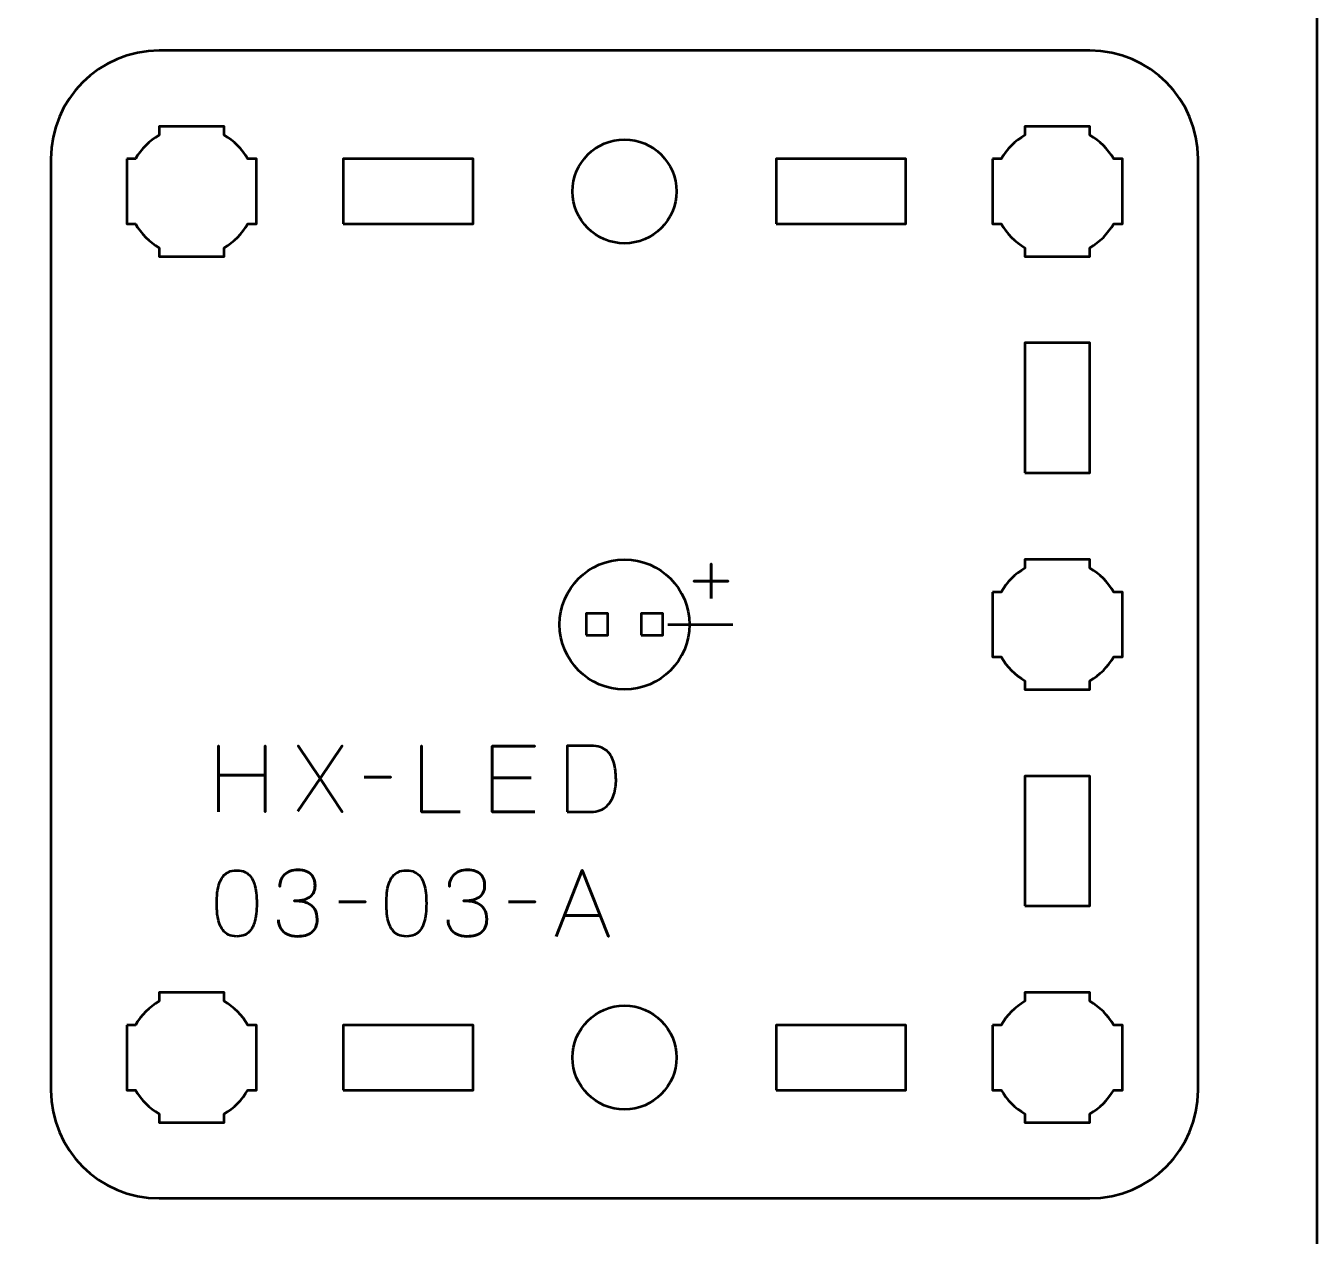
# Model space of a CAD drawing. Header units: centimetres. Extents: x -21 to 0, y -29.7 to 0.
# Drawn here: x -5.97 to 0, y -22.77 to -17.19 of the extents above; entities that cross this region are included whole.
import ezdxf

# ---------------------------------------------------------------- set-up
doc = ezdxf.new("R2010")
doc.units = ezdxf.units.CM
doc.header["$MEASUREMENT"] = 0
doc.layers.add('Layer 1', color=7, linetype='Continuous')

msp = doc.modelspace()

# ---------------------------------------------------------------- linework, layer by layer
at = {"layer": 'Layer 1', "lineweight": 53}
for points in [[(-4.5, -18.1), (-3.9, -18.1), (-3.9, -17.8), (-4.5, -17.8), (-4.5, -18.1)], [(-2.5, -18.1), (-1.9, -18.1), (-1.9, -17.8), (-2.5, -17.8), (-2.5, -18.1)], [(-1.35, -19.25), (-1.05, -19.25), (-1.05, -18.65), (-1.35, -18.65), (-1.35, -19.25)], [(-3.377, -20), (-3.277, -20), (-3.277, -19.9), (-3.377, -19.9), (-3.377, -20)], [(-3.123, -20), (-3.023, -20), (-3.023, -19.9), (-3.123, -19.9), (-3.123, -20)], [(-1.35, -21.25), (-1.05, -21.25), (-1.05, -20.65), (-1.35, -20.65), (-1.35, -21.25)], [(-4.5, -22.1), (-3.9, -22.1), (-3.9, -21.8), (-4.5, -21.8), (-4.5, -22.1)], [(-2.5, -22.1), (-1.9, -22.1), (-1.9, -21.8), (-2.5, -21.8), (-2.5, -22.1)]]:
    msp.add_lwpolyline(points, close=True, dxfattribs=at)
for centre in [(-3.2, -17.95), (-3.2, -21.95)]:
    msp.add_ellipse(centre, major_axis=(0, 0.24), ratio=1, dxfattribs=at)
at = {"layer": 'Layer 1', "color": 5, "lineweight": 53}
msp.add_ellipse((-3.2, -19.95), major_axis=(0, 0.3), ratio=1, dxfattribs=at)
at = {"layer": 'Layer 1', "color": 1, "lineweight": 53}
msp.add_open_spline([(-21.00003, -29.19995), (-21.00003, -29.19995), (-21.00003, -5.29992), (-21.00003, -5.29992), (-21.00003, -5.29992), (-21.00003, -5.21709), (-20.93286, -5.14992), (-20.85003, -5.14992), (-20.85003, -5.14992), (-20.7672, -5.14992), (-20.70003, -5.08275), (-20.70003, -4.99992), (-20.70003, -4.99992), (-20.70003, -4.91709), (-20.7672, -4.84992), (-20.85003, -4.84992), (-20.85003, -4.84992), (-20.93286, -4.84992), (-21.00003, -4.78275), (-21.00003, -4.69992), (-21.00003, -4.69992), (-21.00003, -4.61709), (-20.93286, -4.54992), (-20.85003, -4.54992), (-20.85003, -4.54992), (-20.7672, -4.54992), (-20.70003, -4.48275), (-20.70003, -4.39992), (-20.70003, -4.39992), (-20.70003, -4.31709), (-20.7672, -4.24992), (-20.85003, -4.24992), (-20.85003, -4.24992), (-20.93286, -4.24992), (-21.00003, -4.18275), (-21.00003, -4.09992), (-21.00003, -4.09992), (-21.00003, -4.01709), (-20.93286, -3.94992), (-20.85003, -3.94992), (-20.85003, -3.94992), (-20.7672, -3.94992), (-20.70003, -3.88275), (-20.70003, -3.79992), (-20.70003, -3.79992), (-20.70003, -3.71709), (-20.7672, -3.64992), (-20.85003, -3.64992), (-20.85003, -3.64992), (-20.93286, -3.64992), (-21.00003, -3.58275), (-21.00003, -3.49992), (-21.00003, -3.49992), (-21.00003, -3.41709), (-20.93286, -3.34992), (-20.85003, -3.34992), (-20.85003, -3.34992), (-20.7672, -3.34992), (-20.70003, -3.28275), (-20.70003, -3.19992), (-20.70003, -3.19992), (-20.70003, -3.11709), (-20.7672, -3.04992), (-20.85003, -3.04992), (-20.85003, -3.04992), (-20.93286, -3.04992), (-21.00003, -2.98275), (-21.00003, -2.89992), (-21.00003, -2.89992), (-21.00003, -2.81709), (-20.93286, -2.74992), (-20.85003, -2.74992), (-20.85003, -2.74992), (-20.7672, -2.74992), (-20.70003, -2.68275), (-20.70003, -2.59992), (-20.70003, -2.59992), (-20.70003, -2.51709), (-20.7672, -2.44992), (-20.85003, -2.44992), (-20.85003, -2.44992), (-20.93286, -2.44992), (-21.00003, -2.38275), (-21.00003, -2.29992), (-21.00003, -2.29992), (-21.00003, -2.21709), (-20.93286, -2.14992), (-20.85003, -2.14992), (-20.85003, -2.14992), (-20.7672, -2.14992), (-20.70003, -2.08275), (-20.70003, -1.99992), (-20.70003, -1.99992), (-20.70003, -1.91709), (-20.7672, -1.84992), (-20.85003, -1.84992), (-20.85003, -1.84992), (-20.93286, -1.84992), (-21.00003, -1.78275), (-21.00003, -1.69992), (-21.00003, -1.69992), (-21.00003, -1.61709), (-20.93286, -1.54992), (-20.85003, -1.54992), (-20.85003, -1.54992), (-20.7672, -1.54992), (-20.70003, -1.48275), (-20.70003, -1.39992), (-20.70003, -1.39992), (-20.70003, -1.31709), (-20.7672, -1.24992), (-20.85003, -1.24992), (-20.85003, -1.24992), (-20.93286, -1.24992), (-21.00003, -1.18275), (-21.00003, -1.09992), (-21.00003, -1.09992), (-21.00003, -1.09992), (-21.00003, -0.49992), (-21.00003, -0.49992), (-21.00003, -0.49992), (-21.00003, -0.22295), (-20.77694, 0.00004), (-20.49994, 0.00004), (-20.49994, 0.00004), (-20.49994, 0.00004), (-0.50008, 0.00004), (-0.50008, 0.00004), (-0.50008, 0.00004), (-0.22294, 0.00004), (0.00002, -0.22295), (0.00002, -0.49992), (0.00002, -0.49992), (0.00002, -0.49992), (0.00002, -29.19995), (0.00002, -29.19995), (0.00002, -29.19995), (0.00002, -29.47695), (-0.22294, -29.70004), (-0.50008, -29.70004), (-0.50008, -29.70004), (-0.50008, -29.70004), (-20.49994, -29.70004), (-20.49994, -29.70004), (-20.49994, -29.70004), (-20.77694, -29.70004), (-21.00003, -29.47695), (-21.00003, -29.19995)], degree=3, knots=[0, 0, 0, 0, 0.027027, 0.027027, 0.027027, 0.027027, 0.0540541, 0.0540541, 0.0540541, 0.0540541, 0.0810811, 0.0810811, 0.0810811, 0.0810811, 0.1081081, 0.1081081, 0.1081081, 0.1081081, 0.1351351, 0.1351351, 0.1351351, 0.1351351, 0.1621622, 0.1621622, 0.1621622, 0.1621622, 0.1891892, 0.1891892, 0.1891892, 0.1891892, 0.2162162, 0.2162162, 0.2162162, 0.2162162, 0.2432432, 0.2432432, 0.2432432, 0.2432432, 0.2702703, 0.2702703, 0.2702703, 0.2702703, 0.2972973, 0.2972973, 0.2972973, 0.2972973, 0.3243243, 0.3243243, 0.3243243, 0.3243243, 0.3513514, 0.3513514, 0.3513514, 0.3513514, 0.3783784, 0.3783784, 0.3783784, 0.3783784, 0.4054054, 0.4054054, 0.4054054, 0.4054054, 0.4324324, 0.4324324, 0.4324324, 0.4324324, 0.4594595, 0.4594595, 0.4594595, 0.4594595, 0.4864865, 0.4864865, 0.4864865, 0.4864865, 0.5135135, 0.5135135, 0.5135135, 0.5135135, 0.5405405, 0.5405405, 0.5405405, 0.5405405, 0.5675676, 0.5675676, 0.5675676, 0.5675676, 0.5945946, 0.5945946, 0.5945946, 0.5945946, 0.6216216, 0.6216216, 0.6216216, 0.6216216, 0.6486486, 0.6486486, 0.6486486, 0.6486486, 0.6756757, 0.6756757, 0.6756757, 0.6756757, 0.7027027, 0.7027027, 0.7027027, 0.7027027, 0.7297297, 0.7297297, 0.7297297, 0.7297297, 0.7567568, 0.7567568, 0.7567568, 0.7567568, 0.7837838, 0.7837838, 0.7837838, 0.7837838, 0.8108108, 0.8108108, 0.8108108, 0.8108108, 0.8378378, 0.8378378, 0.8378378, 0.8378378, 0.8648649, 0.8648649, 0.8648649, 0.8648649, 0.8918919, 0.8918919, 0.8918919, 0.8918919, 0.9189189, 0.9189189, 0.9189189, 0.9189189, 0.9459459, 0.9459459, 0.9459459, 0.9459459, 0.972973, 0.972973, 0.972973, 0.972973, 1, 1, 1, 1], dxfattribs=at)
at = {"layer": 'Layer 1', "color": 3, "lineweight": 53}
msp.add_open_spline([(-5.85, -22.1), (-5.85, -22.1), (-5.85, -17.8), (-5.85, -17.8), (-5.85, -17.8), (-5.85, -17.52391), (-5.62609, -17.3), (-5.35, -17.3), (-5.35, -17.3), (-5.35, -17.3), (-1.05, -17.3), (-1.05, -17.3), (-1.05, -17.3), (-0.77391, -17.3), (-0.55, -17.52391), (-0.55, -17.8), (-0.55, -17.8), (-0.55, -17.8), (-0.55, -22.1), (-0.55, -22.1), (-0.55, -22.1), (-0.55, -22.37609), (-0.77391, -22.6), (-1.05, -22.6), (-1.05, -22.6), (-1.05, -22.6), (-5.35, -22.6), (-5.35, -22.6), (-5.35, -22.6), (-5.62609, -22.6), (-5.85, -22.37609), (-5.85, -22.1)], degree=3, knots=[0, 0, 0, 0, 0.125, 0.125, 0.125, 0.125, 0.25, 0.25, 0.25, 0.25, 0.375, 0.375, 0.375, 0.375, 0.5, 0.5, 0.5, 0.5, 0.625, 0.625, 0.625, 0.625, 0.75, 0.75, 0.75, 0.75, 0.875, 0.875, 0.875, 0.875, 1, 1, 1, 1], dxfattribs=at)
at = {"layer": 'Layer 1', "lineweight": 53}
for points in [[(-5.5, -17.8), (-5.5, -17.8), (-5.45985, -17.8), (-5.45985, -17.8), (-5.45985, -17.8), (-5.4335, -17.75447), (-5.39553, -17.7165), (-5.35, -17.69015), (-5.35, -17.69015), (-5.35, -17.69015), (-5.35, -17.65), (-5.35, -17.65), (-5.35, -17.65), (-5.35, -17.65), (-5.2, -17.65), (-5.2, -17.65), (-5.2, -17.65), (-5.2, -17.65), (-5.05, -17.65), (-5.05, -17.65), (-5.05, -17.65), (-5.05, -17.65), (-5.05, -17.69015), (-5.05, -17.69015), (-5.05, -17.69015), (-5.00447, -17.7165), (-4.9665, -17.75447), (-4.94015, -17.8), (-4.94015, -17.8), (-4.94015, -17.8), (-4.9, -17.8), (-4.9, -17.8), (-4.9, -17.8), (-4.9, -17.8), (-4.9, -17.95), (-4.9, -17.95), (-4.9, -17.95), (-4.9, -17.95), (-4.9, -18.1), (-4.9, -18.1), (-4.9, -18.1), (-4.9, -18.1), (-4.94015, -18.1), (-4.94015, -18.1), (-4.94015, -18.1), (-4.9665, -18.14553), (-5.00447, -18.1835), (-5.05, -18.20985), (-5.05, -18.20985), (-5.05, -18.20985), (-5.05, -18.25), (-5.05, -18.25), (-5.05, -18.25), (-5.05, -18.25), (-5.2, -18.25), (-5.2, -18.25), (-5.2, -18.25), (-5.2, -18.25), (-5.35, -18.25), (-5.35, -18.25), (-5.35, -18.25), (-5.35, -18.25), (-5.35, -18.20985), (-5.35, -18.20985), (-5.35, -18.20985), (-5.39553, -18.1835), (-5.4335, -18.14553), (-5.45985, -18.1), (-5.45985, -18.1), (-5.45985, -18.1), (-5.5, -18.1), (-5.5, -18.1), (-5.5, -18.1), (-5.5, -18.1), (-5.5, -17.95), (-5.5, -17.95), (-5.5, -17.95), (-5.5, -17.95), (-5.5, -17.8), (-5.5, -17.8)], [(-1.5, -17.8), (-1.5, -17.8), (-1.45985, -17.8), (-1.45985, -17.8), (-1.45985, -17.8), (-1.4335, -17.75447), (-1.39553, -17.7165), (-1.35, -17.69015), (-1.35, -17.69015), (-1.35, -17.69015), (-1.35, -17.65), (-1.35, -17.65), (-1.35, -17.65), (-1.35, -17.65), (-1.2, -17.65), (-1.2, -17.65), (-1.2, -17.65), (-1.2, -17.65), (-1.05, -17.65), (-1.05, -17.65), (-1.05, -17.65), (-1.05, -17.65), (-1.05, -17.69015), (-1.05, -17.69015), (-1.05, -17.69015), (-1.00447, -17.7165), (-0.9665, -17.75447), (-0.94015, -17.8), (-0.94015, -17.8), (-0.94015, -17.8), (-0.9, -17.8), (-0.9, -17.8), (-0.9, -17.8), (-0.9, -17.8), (-0.9, -17.95), (-0.9, -17.95), (-0.9, -17.95), (-0.9, -17.95), (-0.9, -18.1), (-0.9, -18.1), (-0.9, -18.1), (-0.9, -18.1), (-0.94015, -18.1), (-0.94015, -18.1), (-0.94015, -18.1), (-0.9665, -18.14553), (-1.00447, -18.1835), (-1.05, -18.20985), (-1.05, -18.20985), (-1.05, -18.20985), (-1.05, -18.25), (-1.05, -18.25), (-1.05, -18.25), (-1.05, -18.25), (-1.2, -18.25), (-1.2, -18.25), (-1.2, -18.25), (-1.2, -18.25), (-1.35, -18.25), (-1.35, -18.25), (-1.35, -18.25), (-1.35, -18.25), (-1.35, -18.20985), (-1.35, -18.20985), (-1.35, -18.20985), (-1.39553, -18.1835), (-1.4335, -18.14553), (-1.45985, -18.1), (-1.45985, -18.1), (-1.45985, -18.1), (-1.5, -18.1), (-1.5, -18.1), (-1.5, -18.1), (-1.5, -18.1), (-1.5, -17.95), (-1.5, -17.95), (-1.5, -17.95), (-1.5, -17.95), (-1.5, -17.8), (-1.5, -17.8)], [(-1.5, -19.8), (-1.5, -19.8), (-1.45985, -19.8), (-1.45985, -19.8), (-1.45985, -19.8), (-1.4335, -19.75447), (-1.39553, -19.7165), (-1.35, -19.69015), (-1.35, -19.69015), (-1.35, -19.69015), (-1.35, -19.65), (-1.35, -19.65), (-1.35, -19.65), (-1.35, -19.65), (-1.2, -19.65), (-1.2, -19.65), (-1.2, -19.65), (-1.2, -19.65), (-1.05, -19.65), (-1.05, -19.65), (-1.05, -19.65), (-1.05, -19.65), (-1.05, -19.69015), (-1.05, -19.69015), (-1.05, -19.69015), (-1.00447, -19.7165), (-0.9665, -19.75447), (-0.94015, -19.8), (-0.94015, -19.8), (-0.94015, -19.8), (-0.9, -19.8), (-0.9, -19.8), (-0.9, -19.8), (-0.9, -19.8), (-0.9, -19.95), (-0.9, -19.95), (-0.9, -19.95), (-0.9, -19.95), (-0.9, -20.1), (-0.9, -20.1), (-0.9, -20.1), (-0.9, -20.1), (-0.94015, -20.1), (-0.94015, -20.1), (-0.94015, -20.1), (-0.9665, -20.14553), (-1.00447, -20.1835), (-1.05, -20.20985), (-1.05, -20.20985), (-1.05, -20.20985), (-1.05, -20.25), (-1.05, -20.25), (-1.05, -20.25), (-1.05, -20.25), (-1.2, -20.25), (-1.2, -20.25), (-1.2, -20.25), (-1.2, -20.25), (-1.35, -20.25), (-1.35, -20.25), (-1.35, -20.25), (-1.35, -20.25), (-1.35, -20.20985), (-1.35, -20.20985), (-1.35, -20.20985), (-1.39553, -20.1835), (-1.4335, -20.14553), (-1.45985, -20.1), (-1.45985, -20.1), (-1.45985, -20.1), (-1.5, -20.1), (-1.5, -20.1), (-1.5, -20.1), (-1.5, -20.1), (-1.5, -19.95), (-1.5, -19.95), (-1.5, -19.95), (-1.5, -19.95), (-1.5, -19.8), (-1.5, -19.8)], [(-5.5, -21.8), (-5.5, -21.8), (-5.45985, -21.8), (-5.45985, -21.8), (-5.45985, -21.8), (-5.4335, -21.75447), (-5.39553, -21.7165), (-5.35, -21.69015), (-5.35, -21.69015), (-5.35, -21.69015), (-5.35, -21.65), (-5.35, -21.65), (-5.35, -21.65), (-5.35, -21.65), (-5.2, -21.65), (-5.2, -21.65), (-5.2, -21.65), (-5.2, -21.65), (-5.05, -21.65), (-5.05, -21.65), (-5.05, -21.65), (-5.05, -21.65), (-5.05, -21.69015), (-5.05, -21.69015), (-5.05, -21.69015), (-5.00447, -21.7165), (-4.9665, -21.75447), (-4.94015, -21.8), (-4.94015, -21.8), (-4.94015, -21.8), (-4.9, -21.8), (-4.9, -21.8), (-4.9, -21.8), (-4.9, -21.8), (-4.9, -21.95), (-4.9, -21.95), (-4.9, -21.95), (-4.9, -21.95), (-4.9, -22.1), (-4.9, -22.1), (-4.9, -22.1), (-4.9, -22.1), (-4.94015, -22.1), (-4.94015, -22.1), (-4.94015, -22.1), (-4.9665, -22.14553), (-5.00447, -22.1835), (-5.05, -22.20985), (-5.05, -22.20985), (-5.05, -22.20985), (-5.05, -22.25), (-5.05, -22.25), (-5.05, -22.25), (-5.05, -22.25), (-5.2, -22.25), (-5.2, -22.25), (-5.2, -22.25), (-5.2, -22.25), (-5.35, -22.25), (-5.35, -22.25), (-5.35, -22.25), (-5.35, -22.25), (-5.35, -22.20985), (-5.35, -22.20985), (-5.35, -22.20985), (-5.39553, -22.1835), (-5.4335, -22.14553), (-5.45985, -22.1), (-5.45985, -22.1), (-5.45985, -22.1), (-5.5, -22.1), (-5.5, -22.1), (-5.5, -22.1), (-5.5, -22.1), (-5.5, -21.95), (-5.5, -21.95), (-5.5, -21.95), (-5.5, -21.95), (-5.5, -21.8), (-5.5, -21.8)], [(-1.5, -21.8), (-1.5, -21.8), (-1.45985, -21.8), (-1.45985, -21.8), (-1.45985, -21.8), (-1.4335, -21.75447), (-1.39553, -21.7165), (-1.35, -21.69015), (-1.35, -21.69015), (-1.35, -21.69015), (-1.35, -21.65), (-1.35, -21.65), (-1.35, -21.65), (-1.35, -21.65), (-1.2, -21.65), (-1.2, -21.65), (-1.2, -21.65), (-1.2, -21.65), (-1.05, -21.65), (-1.05, -21.65), (-1.05, -21.65), (-1.05, -21.65), (-1.05, -21.69015), (-1.05, -21.69015), (-1.05, -21.69015), (-1.00447, -21.7165), (-0.9665, -21.75447), (-0.94015, -21.8), (-0.94015, -21.8), (-0.94015, -21.8), (-0.9, -21.8), (-0.9, -21.8), (-0.9, -21.8), (-0.9, -21.8), (-0.9, -21.95), (-0.9, -21.95), (-0.9, -21.95), (-0.9, -21.95), (-0.9, -22.1), (-0.9, -22.1), (-0.9, -22.1), (-0.9, -22.1), (-0.94015, -22.1), (-0.94015, -22.1), (-0.94015, -22.1), (-0.9665, -22.14553), (-1.00447, -22.1835), (-1.05, -22.20985), (-1.05, -22.20985), (-1.05, -22.20985), (-1.05, -22.25), (-1.05, -22.25), (-1.05, -22.25), (-1.05, -22.25), (-1.2, -22.25), (-1.2, -22.25), (-1.2, -22.25), (-1.2, -22.25), (-1.35, -22.25), (-1.35, -22.25), (-1.35, -22.25), (-1.35, -22.25), (-1.35, -22.20985), (-1.35, -22.20985), (-1.35, -22.20985), (-1.39553, -22.1835), (-1.4335, -22.14553), (-1.45985, -22.1), (-1.45985, -22.1), (-1.45985, -22.1), (-1.5, -22.1), (-1.5, -22.1), (-1.5, -22.1), (-1.5, -22.1), (-1.5, -21.95), (-1.5, -21.95), (-1.5, -21.95), (-1.5, -21.95), (-1.5, -21.8), (-1.5, -21.8)]]:
    msp.add_open_spline(points, degree=3, knots=[0, 0, 0, 0, 0.05, 0.05, 0.05, 0.05, 0.1, 0.1, 0.1, 0.1, 0.15, 0.15, 0.15, 0.15, 0.2, 0.2, 0.2, 0.2, 0.25, 0.25, 0.25, 0.25, 0.3, 0.3, 0.3, 0.3, 0.35, 0.35, 0.35, 0.35, 0.4, 0.4, 0.4, 0.4, 0.45, 0.45, 0.45, 0.45, 0.5, 0.5, 0.5, 0.5, 0.55, 0.55, 0.55, 0.55, 0.6, 0.6, 0.6, 0.6, 0.65, 0.65, 0.65, 0.65, 0.7, 0.7, 0.7, 0.7, 0.75, 0.75, 0.75, 0.75, 0.8, 0.8, 0.8, 0.8, 0.85, 0.85, 0.85, 0.85, 0.9, 0.9, 0.9, 0.9, 0.95, 0.95, 0.95, 0.95, 1, 1, 1, 1], dxfattribs=at)
at = {"layer": 'Layer 1', "color": 5, "lineweight": 53}
for points, knots in [([(-2.8, -19.82959), (-2.8, -19.82959), (-2.8, -19.75), (-2.8, -19.75), (-2.8, -19.75), (-2.8, -19.75), (-2.87916, -19.75), (-2.87916, -19.75), (-2.87916, -19.75), (-2.87916, -19.75), (-2.8, -19.75), (-2.8, -19.75), (-2.8, -19.75), (-2.8, -19.75), (-2.8, -19.67042), (-2.8, -19.67042), (-2.8, -19.67042), (-2.8, -19.67042), (-2.8, -19.75), (-2.8, -19.75), (-2.8, -19.75), (-2.8, -19.75), (-2.72083, -19.75), (-2.72083, -19.75), (-2.72083, -19.75), (-2.72083, -19.75), (-2.8, -19.75), (-2.8, -19.75), (-2.8, -19.75), (-2.8, -19.75), (-2.8, -19.82959), (-2.8, -19.82959)], [0, 0, 0, 0, 0.125, 0.125, 0.125, 0.125, 0.25, 0.25, 0.25, 0.25, 0.375, 0.375, 0.375, 0.375, 0.5, 0.5, 0.5, 0.5, 0.625, 0.625, 0.625, 0.625, 0.75, 0.75, 0.75, 0.75, 0.875, 0.875, 0.875, 0.875, 1, 1, 1, 1]), ([(-5.07632, -20.81494), (-5.07632, -20.81494), (-5.07632, -20.64603), (-5.07632, -20.64603), (-5.07632, -20.64603), (-5.07632, -20.64603), (-4.86085, -20.64603), (-4.86085, -20.64603), (-4.86085, -20.64603), (-4.86085, -20.64603), (-4.86085, -20.81494), (-4.86085, -20.81494), (-4.86085, -20.81494), (-4.86085, -20.81494), (-4.86085, -20.51014), (-4.86085, -20.51014), (-4.86085, -20.51014), (-4.86085, -20.51014), (-4.86085, -20.64603), (-4.86085, -20.64603), (-4.86085, -20.64603), (-4.86085, -20.64603), (-5.07632, -20.64603), (-5.07632, -20.64603), (-5.07632, -20.64603), (-5.07632, -20.64603), (-5.07632, -20.51014), (-5.07632, -20.51014), (-5.07632, -20.51014), (-5.07632, -20.51014), (-5.07632, -20.81494), (-5.07632, -20.81494)], [0, 0, 0, 0, 0.125, 0.125, 0.125, 0.125, 0.25, 0.25, 0.25, 0.25, 0.375, 0.375, 0.375, 0.375, 0.5, 0.5, 0.5, 0.5, 0.625, 0.625, 0.625, 0.625, 0.75, 0.75, 0.75, 0.75, 0.875, 0.875, 0.875, 0.875, 1, 1, 1, 1]), ([(-4.70887, -20.81282), (-4.70887, -20.81282), (-4.60642, -20.66127), (-4.60642, -20.66127), (-4.60642, -20.66127), (-4.60642, -20.66127), (-4.70718, -20.50972), (-4.70718, -20.50972), (-4.70718, -20.50972), (-4.70718, -20.50972), (-4.60642, -20.66127), (-4.60642, -20.66127), (-4.60642, -20.66127), (-4.60642, -20.66127), (-4.5044, -20.50972), (-4.5044, -20.50972), (-4.5044, -20.50972), (-4.5044, -20.50972), (-4.60642, -20.66127), (-4.60642, -20.66127), (-4.60642, -20.66127), (-4.60642, -20.66127), (-4.5044, -20.81494), (-4.5044, -20.81494), (-4.5044, -20.81494), (-4.5044, -20.81494), (-4.60642, -20.66127), (-4.60642, -20.66127), (-4.60642, -20.66127), (-4.60642, -20.66127), (-4.70887, -20.81282), (-4.70887, -20.81282)], [0, 0, 0, 0, 0.125, 0.125, 0.125, 0.125, 0.25, 0.25, 0.25, 0.25, 0.375, 0.375, 0.375, 0.375, 0.5, 0.5, 0.5, 0.5, 0.625, 0.625, 0.625, 0.625, 0.75, 0.75, 0.75, 0.75, 0.875, 0.875, 0.875, 0.875, 1, 1, 1, 1]), ([(-3.95916, -20.81494), (-3.95916, -20.81494), (-4.13738, -20.81494), (-4.13738, -20.81494), (-4.13738, -20.81494), (-4.13738, -20.81494), (-4.13738, -20.50972), (-4.13738, -20.50972), (-4.13738, -20.50972), (-4.13738, -20.50972), (-4.13738, -20.81494), (-4.13738, -20.81494), (-4.13738, -20.81494), (-4.13738, -20.81494), (-3.95916, -20.81494), (-3.95916, -20.81494)], [0, 0, 0, 0, 0.25, 0.25, 0.25, 0.25, 0.5, 0.5, 0.5, 0.5, 0.75, 0.75, 0.75, 0.75, 1, 1, 1, 1]), ([(-3.61415, -20.81494), (-3.61415, -20.81494), (-3.81142, -20.81494), (-3.81142, -20.81494), (-3.81142, -20.81494), (-3.81142, -20.81494), (-3.81142, -20.51141), (-3.81142, -20.51141), (-3.81142, -20.51141), (-3.81142, -20.51141), (-3.61415, -20.51141), (-3.61415, -20.51141), (-3.61415, -20.51141), (-3.61415, -20.51141), (-3.81142, -20.51141), (-3.81142, -20.51141), (-3.81142, -20.51141), (-3.81142, -20.51141), (-3.81142, -20.81494), (-3.81142, -20.81494), (-3.81142, -20.81494), (-3.81142, -20.81494), (-3.61415, -20.81494), (-3.61415, -20.81494)], [0, 0, 0, 0, 0.1666667, 0.1666667, 0.1666667, 0.1666667, 0.3333333, 0.3333333, 0.3333333, 0.3333333, 0.5, 0.5, 0.5, 0.5, 0.6666667, 0.6666667, 0.6666667, 0.6666667, 0.8333333, 0.8333333, 0.8333333, 0.8333333, 1, 1, 1, 1]), ([(-3.46514, -20.81494), (-3.46514, -20.81494), (-3.46514, -20.50972), (-3.46514, -20.50972), (-3.46514, -20.50972), (-3.46514, -20.50972), (-3.35507, -20.50972), (-3.35507, -20.50972), (-3.35507, -20.50972), (-3.33835, -20.50979), (-3.32389, -20.51198), (-3.31168, -20.51628), (-3.31168, -20.51628), (-3.29955, -20.52058), (-3.28925, -20.52651), (-3.28092, -20.53399), (-3.28092, -20.53399), (-3.27253, -20.54154), (-3.26575, -20.55022), (-3.26046, -20.55995), (-3.26046, -20.55995), (-3.25517, -20.56976), (-3.25108, -20.5802), (-3.24818, -20.59128), (-3.24818, -20.59128), (-3.24529, -20.60229), (-3.24325, -20.61351), (-3.24198, -20.62486), (-3.24198, -20.62486), (-3.24071, -20.63622), (-3.23986, -20.64723), (-3.23951, -20.65788), (-3.23951, -20.65788), (-3.23901, -20.66854), (-3.23936, -20.67976), (-3.24049, -20.69154), (-3.24049, -20.69154), (-3.24162, -20.70332), (-3.24374, -20.7151), (-3.24691, -20.72682), (-3.24691, -20.72682), (-3.25002, -20.73853), (-3.25446, -20.74968), (-3.26018, -20.76019), (-3.26018, -20.76019), (-3.26582, -20.77077), (-3.27302, -20.78016), (-3.28163, -20.78834), (-3.28163, -20.78834), (-3.29031, -20.79653), (-3.30068, -20.80302), (-3.31281, -20.80774), (-3.31281, -20.80774), (-3.32495, -20.81247), (-3.33906, -20.81487), (-3.35507, -20.81494), (-3.35507, -20.81494), (-3.35507, -20.81494), (-3.46514, -20.81494), (-3.46514, -20.81494)], [0, 0, 0, 0, 0.0666667, 0.0666667, 0.0666667, 0.0666667, 0.1333333, 0.1333333, 0.1333333, 0.1333333, 0.2, 0.2, 0.2, 0.2, 0.2666667, 0.2666667, 0.2666667, 0.2666667, 0.3333333, 0.3333333, 0.3333333, 0.3333333, 0.4, 0.4, 0.4, 0.4, 0.4666667, 0.4666667, 0.4666667, 0.4666667, 0.5333333, 0.5333333, 0.5333333, 0.5333333, 0.6, 0.6, 0.6, 0.6, 0.6666667, 0.6666667, 0.6666667, 0.6666667, 0.7333333, 0.7333333, 0.7333333, 0.7333333, 0.8, 0.8, 0.8, 0.8, 0.8666667, 0.8666667, 0.8666667, 0.8666667, 0.9333333, 0.9333333, 0.9333333, 0.9333333, 1, 1, 1, 1]), ([(-3.46514, -20.81494), (-3.46514, -20.81494), (-3.46514, -20.50972), (-3.46514, -20.50972), (-3.46514, -20.50972), (-3.46514, -20.50972), (-3.35507, -20.50972), (-3.35507, -20.50972), (-3.35507, -20.50972), (-3.33835, -20.50979), (-3.32389, -20.51198), (-3.31168, -20.51628), (-3.31168, -20.51628), (-3.29955, -20.52058), (-3.28925, -20.52651), (-3.28092, -20.53399), (-3.28092, -20.53399), (-3.27253, -20.54154), (-3.26575, -20.55022), (-3.26046, -20.55995), (-3.26046, -20.55995), (-3.25517, -20.56976), (-3.25108, -20.5802), (-3.24818, -20.59128), (-3.24818, -20.59128), (-3.24529, -20.60229), (-3.24325, -20.61351), (-3.24198, -20.62486), (-3.24198, -20.62486), (-3.24071, -20.63622), (-3.23986, -20.64723), (-3.23951, -20.65788), (-3.23951, -20.65788), (-3.23901, -20.66854), (-3.23936, -20.67976), (-3.24049, -20.69154), (-3.24049, -20.69154), (-3.24162, -20.70332), (-3.24374, -20.7151), (-3.24691, -20.72682), (-3.24691, -20.72682), (-3.25002, -20.73853), (-3.25446, -20.74968), (-3.26018, -20.76019), (-3.26018, -20.76019), (-3.26582, -20.77077), (-3.27302, -20.78016), (-3.28163, -20.78834), (-3.28163, -20.78834), (-3.29031, -20.79653), (-3.30068, -20.80302), (-3.31281, -20.80774), (-3.31281, -20.80774), (-3.32495, -20.81247), (-3.33906, -20.81487), (-3.35507, -20.81494), (-3.35507, -20.81494), (-3.35507, -20.81494), (-3.46514, -20.81494), (-3.46514, -20.81494)], [0, 0, 0, 0, 0.0666667, 0.0666667, 0.0666667, 0.0666667, 0.1333333, 0.1333333, 0.1333333, 0.1333333, 0.2, 0.2, 0.2, 0.2, 0.2666667, 0.2666667, 0.2666667, 0.2666667, 0.3333333, 0.3333333, 0.3333333, 0.3333333, 0.4, 0.4, 0.4, 0.4, 0.4666667, 0.4666667, 0.4666667, 0.4666667, 0.5333333, 0.5333333, 0.5333333, 0.5333333, 0.6, 0.6, 0.6, 0.6, 0.6666667, 0.6666667, 0.6666667, 0.6666667, 0.7333333, 0.7333333, 0.7333333, 0.7333333, 0.8, 0.8, 0.8, 0.8, 0.8666667, 0.8666667, 0.8666667, 0.8666667, 0.9333333, 0.9333333, 0.9333333, 0.9333333, 1, 1, 1, 1]), ([(-4.40323, -20.65534), (-4.40323, -20.65534), (-4.28004, -20.65534), (-4.28004, -20.65534), (-4.28004, -20.65534), (-4.28004, -20.65534), (-4.40323, -20.65534), (-4.40323, -20.65534)], [0, 0, 0, 0, 0.5, 0.5, 0.5, 0.5, 1, 1, 1, 1]), ([(-3.63108, -20.65873), (-3.63108, -20.65873), (-3.81142, -20.65873), (-3.81142, -20.65873), (-3.81142, -20.65873), (-3.81142, -20.65873), (-3.63108, -20.65873), (-3.63108, -20.65873)], [0, 0, 0, 0, 0.5, 0.5, 0.5, 0.5, 1, 1, 1, 1]), ([(-4.99144, -21.39025), (-4.97663, -21.39018), (-4.96386, -21.38757), (-4.9532, -21.38249), (-4.9532, -21.38249), (-4.94262, -21.37741), (-4.9338, -21.37014), (-4.92675, -21.3609), (-4.92675, -21.3609), (-4.91976, -21.35159), (-4.91426, -21.34058), (-4.91017, -21.32788), (-4.91017, -21.32788), (-4.90614, -21.31518), (-4.90325, -21.30128), (-4.90163, -21.28604), (-4.90163, -21.28604), (-4.89993, -21.2708), (-4.89909, -21.25478), (-4.89916, -21.23785), (-4.89916, -21.23785), (-4.89909, -21.22099), (-4.89993, -21.20497), (-4.90163, -21.1898), (-4.90163, -21.1898), (-4.90325, -21.17463), (-4.90614, -21.16066), (-4.91017, -21.14796), (-4.91017, -21.14796), (-4.91426, -21.13533), (-4.91976, -21.12433), (-4.92675, -21.11494), (-4.92675, -21.11494), (-4.9338, -21.10563), (-4.94262, -21.09836), (-4.9532, -21.09328), (-4.9532, -21.09328), (-4.96386, -21.08813), (-4.97663, -21.08552), (-4.99144, -21.08545), (-4.99144, -21.08545), (-5.00626, -21.08552), (-5.01903, -21.08813), (-5.02969, -21.09328), (-5.02969, -21.09328), (-5.04027, -21.09836), (-5.04909, -21.10563), (-5.05614, -21.11494), (-5.05614, -21.11494), (-5.06313, -21.12433), (-5.06863, -21.13533), (-5.07272, -21.14796), (-5.07272, -21.14796), (-5.07675, -21.16066), (-5.07964, -21.17463), (-5.08126, -21.1898), (-5.08126, -21.1898), (-5.08295, -21.20497), (-5.0838, -21.22099), (-5.08373, -21.23785), (-5.08373, -21.23785), (-5.0838, -21.25478), (-5.08295, -21.2708), (-5.08126, -21.28604), (-5.08126, -21.28604), (-5.07964, -21.30128), (-5.07675, -21.31518), (-5.07272, -21.32788), (-5.07272, -21.32788), (-5.06863, -21.34058), (-5.06313, -21.35159), (-5.05614, -21.3609), (-5.05614, -21.3609), (-5.04909, -21.37014), (-5.04027, -21.37741), (-5.02969, -21.38249), (-5.02969, -21.38249), (-5.01903, -21.38757), (-5.00626, -21.39018), (-4.99144, -21.39025)], [0, 0, 0, 0, 0.05, 0.05, 0.05, 0.05, 0.1, 0.1, 0.1, 0.1, 0.15, 0.15, 0.15, 0.15, 0.2, 0.2, 0.2, 0.2, 0.25, 0.25, 0.25, 0.25, 0.3, 0.3, 0.3, 0.3, 0.35, 0.35, 0.35, 0.35, 0.4, 0.4, 0.4, 0.4, 0.45, 0.45, 0.45, 0.45, 0.5, 0.5, 0.5, 0.5, 0.55, 0.55, 0.55, 0.55, 0.6, 0.6, 0.6, 0.6, 0.65, 0.65, 0.65, 0.65, 0.7, 0.7, 0.7, 0.7, 0.75, 0.75, 0.75, 0.75, 0.8, 0.8, 0.8, 0.8, 0.85, 0.85, 0.85, 0.85, 0.9, 0.9, 0.9, 0.9, 0.95, 0.95, 0.95, 0.95, 1, 1, 1, 1]), ([(-4.99144, -21.39025), (-4.97663, -21.39018), (-4.96386, -21.38757), (-4.9532, -21.38249), (-4.9532, -21.38249), (-4.94262, -21.37741), (-4.9338, -21.37014), (-4.92675, -21.3609), (-4.92675, -21.3609), (-4.91976, -21.35159), (-4.91426, -21.34058), (-4.91017, -21.32788), (-4.91017, -21.32788), (-4.90614, -21.31518), (-4.90325, -21.30128), (-4.90163, -21.28604), (-4.90163, -21.28604), (-4.89993, -21.2708), (-4.89909, -21.25478), (-4.89916, -21.23785), (-4.89916, -21.23785), (-4.89909, -21.22099), (-4.89993, -21.20497), (-4.90163, -21.1898), (-4.90163, -21.1898), (-4.90325, -21.17463), (-4.90614, -21.16066), (-4.91017, -21.14796), (-4.91017, -21.14796), (-4.91426, -21.13533), (-4.91976, -21.12433), (-4.92675, -21.11494), (-4.92675, -21.11494), (-4.9338, -21.10563), (-4.94262, -21.09836), (-4.9532, -21.09328), (-4.9532, -21.09328), (-4.96386, -21.08813), (-4.97663, -21.08552), (-4.99144, -21.08545), (-4.99144, -21.08545), (-5.00626, -21.08552), (-5.01903, -21.08813), (-5.02969, -21.09328), (-5.02969, -21.09328), (-5.04027, -21.09836), (-5.04909, -21.10563), (-5.05614, -21.11494), (-5.05614, -21.11494), (-5.06313, -21.12433), (-5.06863, -21.13533), (-5.07272, -21.14796), (-5.07272, -21.14796), (-5.07675, -21.16066), (-5.07964, -21.17463), (-5.08126, -21.1898), (-5.08126, -21.1898), (-5.08295, -21.20497), (-5.0838, -21.22099), (-5.08373, -21.23785), (-5.08373, -21.23785), (-5.0838, -21.25478), (-5.08295, -21.2708), (-5.08126, -21.28604), (-5.08126, -21.28604), (-5.07964, -21.30128), (-5.07675, -21.31518), (-5.07272, -21.32788), (-5.07272, -21.32788), (-5.06863, -21.34058), (-5.06313, -21.35159), (-5.05614, -21.3609), (-5.05614, -21.3609), (-5.04909, -21.37014), (-5.04027, -21.37741), (-5.02969, -21.38249), (-5.02969, -21.38249), (-5.01903, -21.38757), (-5.00626, -21.39018), (-4.99144, -21.39025)], [0, 0, 0, 0, 0.05, 0.05, 0.05, 0.05, 0.1, 0.1, 0.1, 0.1, 0.15, 0.15, 0.15, 0.15, 0.2, 0.2, 0.2, 0.2, 0.25, 0.25, 0.25, 0.25, 0.3, 0.3, 0.3, 0.3, 0.35, 0.35, 0.35, 0.35, 0.4, 0.4, 0.4, 0.4, 0.45, 0.45, 0.45, 0.45, 0.5, 0.5, 0.5, 0.5, 0.55, 0.55, 0.55, 0.55, 0.6, 0.6, 0.6, 0.6, 0.65, 0.65, 0.65, 0.65, 0.7, 0.7, 0.7, 0.7, 0.75, 0.75, 0.75, 0.75, 0.8, 0.8, 0.8, 0.8, 0.85, 0.85, 0.85, 0.85, 0.9, 0.9, 0.9, 0.9, 0.95, 0.95, 0.95, 0.95, 1, 1, 1, 1]), ([(-4.79883, -21.31363), (-4.79876, -21.32887), (-4.79523, -21.34213), (-4.78825, -21.35363), (-4.78825, -21.35363), (-4.78126, -21.36506), (-4.77131, -21.37402), (-4.75833, -21.38044), (-4.75833, -21.38044), (-4.74535, -21.38686), (-4.72976, -21.39011), (-4.71162, -21.39025), (-4.71162, -21.39025), (-4.69801, -21.39025), (-4.68566, -21.38884), (-4.67444, -21.38588), (-4.67444, -21.38588), (-4.66329, -21.38291), (-4.6537, -21.37833), (-4.64558, -21.37205), (-4.64558, -21.37205), (-4.63747, -21.36577), (-4.63126, -21.35765), (-4.62682, -21.34778), (-4.62682, -21.34778), (-4.62244, -21.33783), (-4.62026, -21.3259), (-4.62019, -21.31193), (-4.62019, -21.31193), (-4.62011, -21.29331), (-4.62392, -21.27757), (-4.63147, -21.2648), (-4.63147, -21.2648), (-4.63902, -21.25203), (-4.65074, -21.24244), (-4.66647, -21.23588), (-4.66647, -21.23588), (-4.6822, -21.22931), (-4.70238, -21.226), (-4.72686, -21.226), (-4.72686, -21.226), (-4.70859, -21.22607), (-4.69328, -21.22438), (-4.68079, -21.22092), (-4.68079, -21.22092), (-4.66837, -21.21746), (-4.65843, -21.21259), (-4.65095, -21.20624), (-4.65095, -21.20624), (-4.64347, -21.19996), (-4.63804, -21.19248), (-4.63479, -21.18388), (-4.63479, -21.18388), (-4.63147, -21.17534), (-4.62985, -21.16596), (-4.62992, -21.15573), (-4.62992, -21.15573), (-4.62985, -21.14549), (-4.63126, -21.13604), (-4.63408, -21.12729), (-4.63408, -21.12729), (-4.63684, -21.11854), (-4.64135, -21.11085), (-4.64749, -21.10429), (-4.64749, -21.10429), (-4.65363, -21.09773), (-4.66174, -21.09258), (-4.67169, -21.08891), (-4.67169, -21.08891), (-4.68171, -21.08524), (-4.69392, -21.08341), (-4.70824, -21.08334), (-4.70824, -21.08334), (-4.72249, -21.08341), (-4.73498, -21.08552), (-4.74556, -21.08962), (-4.74556, -21.08962), (-4.75622, -21.09371), (-4.76496, -21.09928), (-4.77202, -21.10641), (-4.77202, -21.10641), (-4.779, -21.11353), (-4.78423, -21.12165), (-4.78768, -21.13082), (-4.78768, -21.13082), (-4.79121, -21.13999), (-4.7929, -21.14973), (-4.7929, -21.15996), (-4.7929, -21.15996), (-4.7929, -21.14973), (-4.79121, -21.13999), (-4.78768, -21.13082), (-4.78768, -21.13082), (-4.78423, -21.12165), (-4.779, -21.11353), (-4.77202, -21.10641), (-4.77202, -21.10641), (-4.76496, -21.09928), (-4.75622, -21.09371), (-4.74556, -21.08962), (-4.74556, -21.08962), (-4.73498, -21.08552), (-4.72249, -21.08341), (-4.70824, -21.08334), (-4.70824, -21.08334), (-4.69392, -21.08341), (-4.68171, -21.08524), (-4.67169, -21.08891), (-4.67169, -21.08891), (-4.66174, -21.09258), (-4.65363, -21.09773), (-4.64749, -21.10429), (-4.64749, -21.10429), (-4.64135, -21.11085), (-4.63684, -21.11854), (-4.63408, -21.12729), (-4.63408, -21.12729), (-4.63126, -21.13604), (-4.62985, -21.14549), (-4.62992, -21.15573), (-4.62992, -21.15573), (-4.62985, -21.16596), (-4.63147, -21.17534), (-4.63479, -21.18388), (-4.63479, -21.18388), (-4.63804, -21.19248), (-4.64347, -21.19996), (-4.65095, -21.20624), (-4.65095, -21.20624), (-4.65843, -21.21259), (-4.66837, -21.21746), (-4.68079, -21.22092), (-4.68079, -21.22092), (-4.69328, -21.22438), (-4.70859, -21.22607), (-4.72686, -21.226), (-4.72686, -21.226), (-4.70238, -21.226), (-4.6822, -21.22931), (-4.66647, -21.23588), (-4.66647, -21.23588), (-4.65074, -21.24244), (-4.63902, -21.25203), (-4.63147, -21.2648), (-4.63147, -21.2648), (-4.62392, -21.27757), (-4.62011, -21.29331), (-4.62019, -21.31193), (-4.62019, -21.31193), (-4.62026, -21.3259), (-4.62244, -21.33783), (-4.62682, -21.34778), (-4.62682, -21.34778), (-4.63126, -21.35765), (-4.63747, -21.36577), (-4.64558, -21.37205), (-4.64558, -21.37205), (-4.6537, -21.37833), (-4.66329, -21.38291), (-4.67444, -21.38588), (-4.67444, -21.38588), (-4.68566, -21.38884), (-4.69801, -21.39025), (-4.71162, -21.39025), (-4.71162, -21.39025), (-4.72976, -21.39011), (-4.74535, -21.38686), (-4.75833, -21.38044), (-4.75833, -21.38044), (-4.77131, -21.37402), (-4.78126, -21.36506), (-4.78825, -21.35363), (-4.78825, -21.35363), (-4.79523, -21.34213), (-4.79876, -21.32887), (-4.79883, -21.31363)], [0, 0, 0, 0, 0.0227273, 0.0227273, 0.0227273, 0.0227273, 0.0454545, 0.0454545, 0.0454545, 0.0454545, 0.0681818, 0.0681818, 0.0681818, 0.0681818, 0.0909091, 0.0909091, 0.0909091, 0.0909091, 0.1136364, 0.1136364, 0.1136364, 0.1136364, 0.1363636, 0.1363636, 0.1363636, 0.1363636, 0.1590909, 0.1590909, 0.1590909, 0.1590909, 0.1818182, 0.1818182, 0.1818182, 0.1818182, 0.2045455, 0.2045455, 0.2045455, 0.2045455, 0.2272727, 0.2272727, 0.2272727, 0.2272727, 0.25, 0.25, 0.25, 0.25, 0.2727273, 0.2727273, 0.2727273, 0.2727273, 0.2954545, 0.2954545, 0.2954545, 0.2954545, 0.3181818, 0.3181818, 0.3181818, 0.3181818, 0.3409091, 0.3409091, 0.3409091, 0.3409091, 0.3636364, 0.3636364, 0.3636364, 0.3636364, 0.3863636, 0.3863636, 0.3863636, 0.3863636, 0.4090909, 0.4090909, 0.4090909, 0.4090909, 0.4318182, 0.4318182, 0.4318182, 0.4318182, 0.4545455, 0.4545455, 0.4545455, 0.4545455, 0.4772727, 0.4772727, 0.4772727, 0.4772727, 0.5, 0.5, 0.5, 0.5, 0.5227273, 0.5227273, 0.5227273, 0.5227273, 0.5454545, 0.5454545, 0.5454545, 0.5454545, 0.5681818, 0.5681818, 0.5681818, 0.5681818, 0.5909091, 0.5909091, 0.5909091, 0.5909091, 0.6136364, 0.6136364, 0.6136364, 0.6136364, 0.6363636, 0.6363636, 0.6363636, 0.6363636, 0.6590909, 0.6590909, 0.6590909, 0.6590909, 0.6818182, 0.6818182, 0.6818182, 0.6818182, 0.7045455, 0.7045455, 0.7045455, 0.7045455, 0.7272727, 0.7272727, 0.7272727, 0.7272727, 0.75, 0.75, 0.75, 0.75, 0.7727273, 0.7727273, 0.7727273, 0.7727273, 0.7954545, 0.7954545, 0.7954545, 0.7954545, 0.8181818, 0.8181818, 0.8181818, 0.8181818, 0.8409091, 0.8409091, 0.8409091, 0.8409091, 0.8636364, 0.8636364, 0.8636364, 0.8636364, 0.8863636, 0.8863636, 0.8863636, 0.8863636, 0.9090909, 0.9090909, 0.9090909, 0.9090909, 0.9318182, 0.9318182, 0.9318182, 0.9318182, 0.9545455, 0.9545455, 0.9545455, 0.9545455, 0.9772727, 0.9772727, 0.9772727, 0.9772727, 1, 1, 1, 1]), ([(-4.20786, -21.39025), (-4.19305, -21.39018), (-4.18028, -21.38757), (-4.16962, -21.38249), (-4.16962, -21.38249), (-4.15904, -21.37741), (-4.15022, -21.37014), (-4.14317, -21.3609), (-4.14317, -21.3609), (-4.13618, -21.35159), (-4.13068, -21.34058), (-4.12659, -21.32788), (-4.12659, -21.32788), (-4.12256, -21.31518), (-4.11967, -21.30128), (-4.11805, -21.28604), (-4.11805, -21.28604), (-4.11635, -21.2708), (-4.11551, -21.25478), (-4.11558, -21.23785), (-4.11558, -21.23785), (-4.11551, -21.22099), (-4.11635, -21.20497), (-4.11805, -21.1898), (-4.11805, -21.1898), (-4.11967, -21.17463), (-4.12256, -21.16066), (-4.12659, -21.14796), (-4.12659, -21.14796), (-4.13068, -21.13533), (-4.13618, -21.12433), (-4.14317, -21.11494), (-4.14317, -21.11494), (-4.15022, -21.10563), (-4.15904, -21.09836), (-4.16962, -21.09328), (-4.16962, -21.09328), (-4.18028, -21.08813), (-4.19305, -21.08552), (-4.20786, -21.08545), (-4.20786, -21.08545), (-4.22268, -21.08552), (-4.23545, -21.08813), (-4.24611, -21.09328), (-4.24611, -21.09328), (-4.25669, -21.09836), (-4.26551, -21.10563), (-4.27256, -21.11494), (-4.27256, -21.11494), (-4.27955, -21.12433), (-4.28505, -21.13533), (-4.28914, -21.14796), (-4.28914, -21.14796), (-4.29317, -21.16066), (-4.29606, -21.17463), (-4.29768, -21.1898), (-4.29768, -21.1898), (-4.29937, -21.20497), (-4.30022, -21.22099), (-4.30015, -21.23785), (-4.30015, -21.23785), (-4.30022, -21.25478), (-4.29937, -21.2708), (-4.29768, -21.28604), (-4.29768, -21.28604), (-4.29606, -21.30128), (-4.29317, -21.31518), (-4.28914, -21.32788), (-4.28914, -21.32788), (-4.28505, -21.34058), (-4.27955, -21.35159), (-4.27256, -21.3609), (-4.27256, -21.3609), (-4.26551, -21.37014), (-4.25669, -21.37741), (-4.24611, -21.38249), (-4.24611, -21.38249), (-4.23545, -21.38757), (-4.22268, -21.39018), (-4.20786, -21.39025)], [0, 0, 0, 0, 0.05, 0.05, 0.05, 0.05, 0.1, 0.1, 0.1, 0.1, 0.15, 0.15, 0.15, 0.15, 0.2, 0.2, 0.2, 0.2, 0.25, 0.25, 0.25, 0.25, 0.3, 0.3, 0.3, 0.3, 0.35, 0.35, 0.35, 0.35, 0.4, 0.4, 0.4, 0.4, 0.45, 0.45, 0.45, 0.45, 0.5, 0.5, 0.5, 0.5, 0.55, 0.55, 0.55, 0.55, 0.6, 0.6, 0.6, 0.6, 0.65, 0.65, 0.65, 0.65, 0.7, 0.7, 0.7, 0.7, 0.75, 0.75, 0.75, 0.75, 0.8, 0.8, 0.8, 0.8, 0.85, 0.85, 0.85, 0.85, 0.9, 0.9, 0.9, 0.9, 0.95, 0.95, 0.95, 0.95, 1, 1, 1, 1]), ([(-4.20786, -21.39025), (-4.19305, -21.39018), (-4.18028, -21.38757), (-4.16962, -21.38249), (-4.16962, -21.38249), (-4.15904, -21.37741), (-4.15022, -21.37014), (-4.14317, -21.3609), (-4.14317, -21.3609), (-4.13618, -21.35159), (-4.13068, -21.34058), (-4.12659, -21.32788), (-4.12659, -21.32788), (-4.12256, -21.31518), (-4.11967, -21.30128), (-4.11805, -21.28604), (-4.11805, -21.28604), (-4.11635, -21.2708), (-4.11551, -21.25478), (-4.11558, -21.23785), (-4.11558, -21.23785), (-4.11551, -21.22099), (-4.11635, -21.20497), (-4.11805, -21.1898), (-4.11805, -21.1898), (-4.11967, -21.17463), (-4.12256, -21.16066), (-4.12659, -21.14796), (-4.12659, -21.14796), (-4.13068, -21.13533), (-4.13618, -21.12433), (-4.14317, -21.11494), (-4.14317, -21.11494), (-4.15022, -21.10563), (-4.15904, -21.09836), (-4.16962, -21.09328), (-4.16962, -21.09328), (-4.18028, -21.08813), (-4.19305, -21.08552), (-4.20786, -21.08545), (-4.20786, -21.08545), (-4.22268, -21.08552), (-4.23545, -21.08813), (-4.24611, -21.09328), (-4.24611, -21.09328), (-4.25669, -21.09836), (-4.26551, -21.10563), (-4.27256, -21.11494), (-4.27256, -21.11494), (-4.27955, -21.12433), (-4.28505, -21.13533), (-4.28914, -21.14796), (-4.28914, -21.14796), (-4.29317, -21.16066), (-4.29606, -21.17463), (-4.29768, -21.1898), (-4.29768, -21.1898), (-4.29937, -21.20497), (-4.30022, -21.22099), (-4.30015, -21.23785), (-4.30015, -21.23785), (-4.30022, -21.25478), (-4.29937, -21.2708), (-4.29768, -21.28604), (-4.29768, -21.28604), (-4.29606, -21.30128), (-4.29317, -21.31518), (-4.28914, -21.32788), (-4.28914, -21.32788), (-4.28505, -21.34058), (-4.27955, -21.35159), (-4.27256, -21.3609), (-4.27256, -21.3609), (-4.26551, -21.37014), (-4.25669, -21.37741), (-4.24611, -21.38249), (-4.24611, -21.38249), (-4.23545, -21.38757), (-4.22268, -21.39018), (-4.20786, -21.39025)], [0, 0, 0, 0, 0.05, 0.05, 0.05, 0.05, 0.1, 0.1, 0.1, 0.1, 0.15, 0.15, 0.15, 0.15, 0.2, 0.2, 0.2, 0.2, 0.25, 0.25, 0.25, 0.25, 0.3, 0.3, 0.3, 0.3, 0.35, 0.35, 0.35, 0.35, 0.4, 0.4, 0.4, 0.4, 0.45, 0.45, 0.45, 0.45, 0.5, 0.5, 0.5, 0.5, 0.55, 0.55, 0.55, 0.55, 0.6, 0.6, 0.6, 0.6, 0.65, 0.65, 0.65, 0.65, 0.7, 0.7, 0.7, 0.7, 0.75, 0.75, 0.75, 0.75, 0.8, 0.8, 0.8, 0.8, 0.85, 0.85, 0.85, 0.85, 0.9, 0.9, 0.9, 0.9, 0.95, 0.95, 0.95, 0.95, 1, 1, 1, 1]), ([(-4.01525, -21.31363), (-4.01518, -21.32887), (-4.01165, -21.34213), (-4.00467, -21.35363), (-4.00467, -21.35363), (-3.99768, -21.36506), (-3.98773, -21.37402), (-3.97475, -21.38044), (-3.97475, -21.38044), (-3.96177, -21.38686), (-3.94618, -21.39011), (-3.92804, -21.39025), (-3.92804, -21.39025), (-3.91443, -21.39025), (-3.90208, -21.38884), (-3.89086, -21.38588), (-3.89086, -21.38588), (-3.87971, -21.38291), (-3.87012, -21.37833), (-3.862, -21.37205), (-3.862, -21.37205), (-3.85389, -21.36577), (-3.84768, -21.35765), (-3.84324, -21.34778), (-3.84324, -21.34778), (-3.83886, -21.33783), (-3.83668, -21.3259), (-3.83661, -21.31193), (-3.83661, -21.31193), (-3.83653, -21.29331), (-3.84034, -21.27757), (-3.84789, -21.2648), (-3.84789, -21.2648), (-3.85544, -21.25203), (-3.86716, -21.24244), (-3.88289, -21.23588), (-3.88289, -21.23588), (-3.89862, -21.22931), (-3.9188, -21.226), (-3.94328, -21.226), (-3.94328, -21.226), (-3.92501, -21.22607), (-3.9097, -21.22438), (-3.89721, -21.22092), (-3.89721, -21.22092), (-3.88479, -21.21746), (-3.87485, -21.21259), (-3.86737, -21.20624), (-3.86737, -21.20624), (-3.85989, -21.19996), (-3.85446, -21.19248), (-3.85121, -21.18388), (-3.85121, -21.18388), (-3.84789, -21.17534), (-3.84627, -21.16596), (-3.84634, -21.15573), (-3.84634, -21.15573), (-3.84627, -21.14549), (-3.84768, -21.13604), (-3.8505, -21.12729), (-3.8505, -21.12729), (-3.85326, -21.11854), (-3.85777, -21.11085), (-3.86391, -21.10429), (-3.86391, -21.10429), (-3.87005, -21.09773), (-3.87816, -21.09258), (-3.88811, -21.08891), (-3.88811, -21.08891), (-3.89813, -21.08524), (-3.91034, -21.08341), (-3.92466, -21.08334), (-3.92466, -21.08334), (-3.93891, -21.08341), (-3.9514, -21.08552), (-3.96198, -21.08962), (-3.96198, -21.08962), (-3.97264, -21.09371), (-3.98138, -21.09928), (-3.98844, -21.10641), (-3.98844, -21.10641), (-3.99542, -21.11353), (-4.00065, -21.12165), (-4.0041, -21.13082), (-4.0041, -21.13082), (-4.00763, -21.13999), (-4.00932, -21.14973), (-4.00932, -21.15996), (-4.00932, -21.15996), (-4.00932, -21.14973), (-4.00763, -21.13999), (-4.0041, -21.13082), (-4.0041, -21.13082), (-4.00065, -21.12165), (-3.99542, -21.11353), (-3.98844, -21.10641), (-3.98844, -21.10641), (-3.98138, -21.09928), (-3.97264, -21.09371), (-3.96198, -21.08962), (-3.96198, -21.08962), (-3.9514, -21.08552), (-3.93891, -21.08341), (-3.92466, -21.08334), (-3.92466, -21.08334), (-3.91034, -21.08341), (-3.89813, -21.08524), (-3.88811, -21.08891), (-3.88811, -21.08891), (-3.87816, -21.09258), (-3.87005, -21.09773), (-3.86391, -21.10429), (-3.86391, -21.10429), (-3.85777, -21.11085), (-3.85326, -21.11854), (-3.8505, -21.12729), (-3.8505, -21.12729), (-3.84768, -21.13604), (-3.84627, -21.14549), (-3.84634, -21.15573), (-3.84634, -21.15573), (-3.84627, -21.16596), (-3.84789, -21.17534), (-3.85121, -21.18388), (-3.85121, -21.18388), (-3.85446, -21.19248), (-3.85989, -21.19996), (-3.86737, -21.20624), (-3.86737, -21.20624), (-3.87485, -21.21259), (-3.88479, -21.21746), (-3.89721, -21.22092), (-3.89721, -21.22092), (-3.9097, -21.22438), (-3.92501, -21.22607), (-3.94328, -21.226), (-3.94328, -21.226), (-3.9188, -21.226), (-3.89862, -21.22931), (-3.88289, -21.23588), (-3.88289, -21.23588), (-3.86716, -21.24244), (-3.85544, -21.25203), (-3.84789, -21.2648), (-3.84789, -21.2648), (-3.84034, -21.27757), (-3.83653, -21.29331), (-3.83661, -21.31193), (-3.83661, -21.31193), (-3.83668, -21.3259), (-3.83886, -21.33783), (-3.84324, -21.34778), (-3.84324, -21.34778), (-3.84768, -21.35765), (-3.85389, -21.36577), (-3.862, -21.37205), (-3.862, -21.37205), (-3.87012, -21.37833), (-3.87971, -21.38291), (-3.89086, -21.38588), (-3.89086, -21.38588), (-3.90208, -21.38884), (-3.91443, -21.39025), (-3.92804, -21.39025), (-3.92804, -21.39025), (-3.94618, -21.39011), (-3.96177, -21.38686), (-3.97475, -21.38044), (-3.97475, -21.38044), (-3.98773, -21.37402), (-3.99768, -21.36506), (-4.00467, -21.35363), (-4.00467, -21.35363), (-4.01165, -21.34213), (-4.01518, -21.32887), (-4.01525, -21.31363)], [0, 0, 0, 0, 0.0227273, 0.0227273, 0.0227273, 0.0227273, 0.0454545, 0.0454545, 0.0454545, 0.0454545, 0.0681818, 0.0681818, 0.0681818, 0.0681818, 0.0909091, 0.0909091, 0.0909091, 0.0909091, 0.1136364, 0.1136364, 0.1136364, 0.1136364, 0.1363636, 0.1363636, 0.1363636, 0.1363636, 0.1590909, 0.1590909, 0.1590909, 0.1590909, 0.1818182, 0.1818182, 0.1818182, 0.1818182, 0.2045455, 0.2045455, 0.2045455, 0.2045455, 0.2272727, 0.2272727, 0.2272727, 0.2272727, 0.25, 0.25, 0.25, 0.25, 0.2727273, 0.2727273, 0.2727273, 0.2727273, 0.2954545, 0.2954545, 0.2954545, 0.2954545, 0.3181818, 0.3181818, 0.3181818, 0.3181818, 0.3409091, 0.3409091, 0.3409091, 0.3409091, 0.3636364, 0.3636364, 0.3636364, 0.3636364, 0.3863636, 0.3863636, 0.3863636, 0.3863636, 0.4090909, 0.4090909, 0.4090909, 0.4090909, 0.4318182, 0.4318182, 0.4318182, 0.4318182, 0.4545455, 0.4545455, 0.4545455, 0.4545455, 0.4772727, 0.4772727, 0.4772727, 0.4772727, 0.5, 0.5, 0.5, 0.5, 0.5227273, 0.5227273, 0.5227273, 0.5227273, 0.5454545, 0.5454545, 0.5454545, 0.5454545, 0.5681818, 0.5681818, 0.5681818, 0.5681818, 0.5909091, 0.5909091, 0.5909091, 0.5909091, 0.6136364, 0.6136364, 0.6136364, 0.6136364, 0.6363636, 0.6363636, 0.6363636, 0.6363636, 0.6590909, 0.6590909, 0.6590909, 0.6590909, 0.6818182, 0.6818182, 0.6818182, 0.6818182, 0.7045455, 0.7045455, 0.7045455, 0.7045455, 0.7272727, 0.7272727, 0.7272727, 0.7272727, 0.75, 0.75, 0.75, 0.75, 0.7727273, 0.7727273, 0.7727273, 0.7727273, 0.7954545, 0.7954545, 0.7954545, 0.7954545, 0.8181818, 0.8181818, 0.8181818, 0.8181818, 0.8409091, 0.8409091, 0.8409091, 0.8409091, 0.8636364, 0.8636364, 0.8636364, 0.8636364, 0.8863636, 0.8863636, 0.8863636, 0.8863636, 0.9090909, 0.9090909, 0.9090909, 0.9090909, 0.9318182, 0.9318182, 0.9318182, 0.9318182, 0.9545455, 0.9545455, 0.9545455, 0.9545455, 0.9772727, 0.9772727, 0.9772727, 0.9772727, 1, 1, 1, 1]), ([(-3.51657, -21.39025), (-3.51657, -21.39025), (-3.3955, -21.08503), (-3.3955, -21.08503), (-3.3955, -21.08503), (-3.3955, -21.08503), (-3.274, -21.39025), (-3.274, -21.39025), (-3.274, -21.39025), (-3.274, -21.39025), (-3.3955, -21.08503), (-3.3955, -21.08503), (-3.3955, -21.08503), (-3.3955, -21.08503), (-3.51657, -21.39025), (-3.51657, -21.39025)], [0, 0, 0, 0, 0.25, 0.25, 0.25, 0.25, 0.5, 0.5, 0.5, 0.5, 0.75, 0.75, 0.75, 0.75, 1, 1, 1, 1]), ([(-4.52028, -21.23065), (-4.52028, -21.23065), (-4.39709, -21.23065), (-4.39709, -21.23065), (-4.39709, -21.23065), (-4.39709, -21.23065), (-4.52028, -21.23065), (-4.52028, -21.23065)], [0, 0, 0, 0, 0.5, 0.5, 0.5, 0.5, 1, 1, 1, 1]), ([(-3.7367, -21.23065), (-3.7367, -21.23065), (-3.61351, -21.23065), (-3.61351, -21.23065), (-3.61351, -21.23065), (-3.61351, -21.23065), (-3.7367, -21.23065), (-3.7367, -21.23065)], [0, 0, 0, 0, 0.5, 0.5, 0.5, 0.5, 1, 1, 1, 1]), ([(-3.47847, -21.29415), (-3.47847, -21.29415), (-3.31253, -21.29415), (-3.31253, -21.29415), (-3.31253, -21.29415), (-3.31253, -21.29415), (-3.47847, -21.29415), (-3.47847, -21.29415)], [0, 0, 0, 0, 0.5, 0.5, 0.5, 0.5, 1, 1, 1, 1])]:
    msp.add_open_spline(points, degree=3, knots=knots, dxfattribs=at)
msp.add_open_spline([(-3, -19.95), (-3, -19.95), (-2.7, -19.95), (-2.7, -19.95)], degree=3, dxfattribs=at)

doc.saveas('drawing.dxf')
